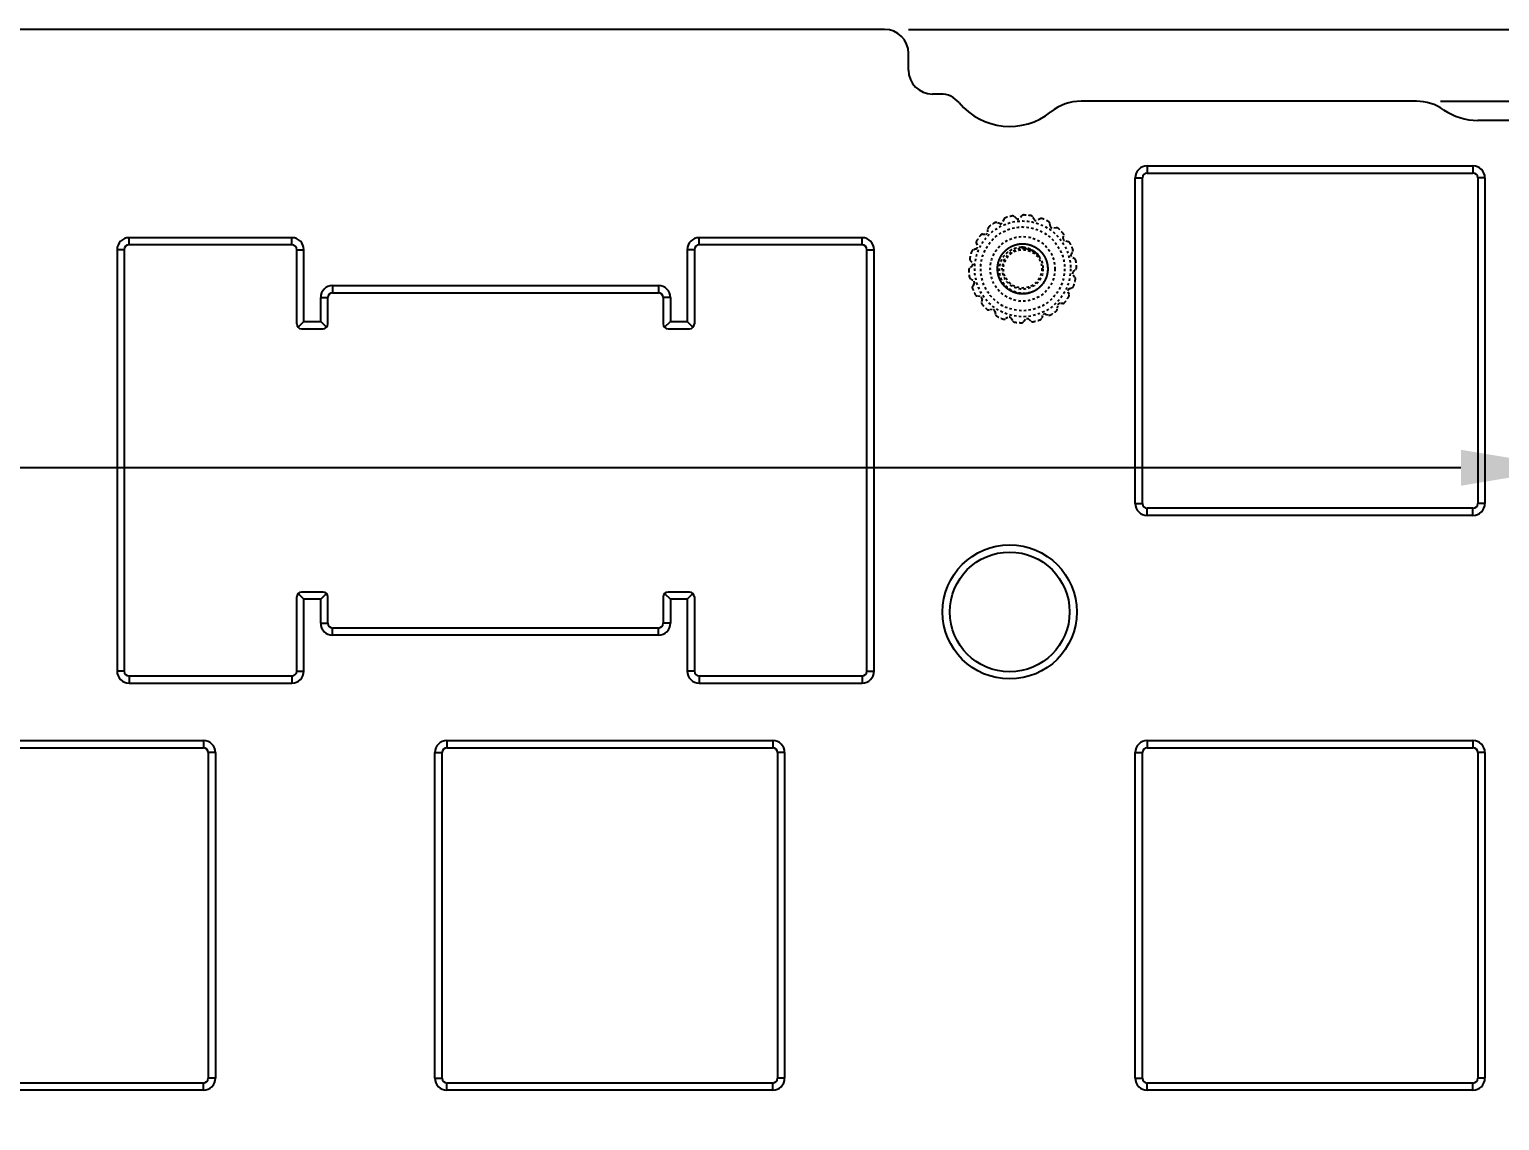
# Model space of a CAD drawing. Header units: inches. Extents: x 1466 to 2556, y -36 to 323.
# Drawn here: x 1826.7 to 1888.1, y 201.4 to 246.9 of the extents above; entities that cross this region are included whole.
import ezdxf

# ---------------------------------------------------------------- set-up
doc = ezdxf.new("R2010")
doc.units = ezdxf.units.IN
doc.header["$LTSCALE"] = 0.909449
doc.header["$MEASUREMENT"] = 0
doc.header["$PDMODE"] = 3
doc.header["$PDSIZE"] = 0.3125
doc.linetypes.add('HIDDEN', pattern=[0.2, 0.1, -0.1])
doc.linetypes.add('PHANTOM', pattern=[0.8, 0.45, -0.05, 0.1, -0.05, 0.1, -0.05])
doc.layers.get('0').update_dxf_attribs({"linetype": 'CONTINUOUS'})
doc.layers.get('Defpoints').update_dxf_attribs({"linetype": 'CONTINUOUS'})
doc.layers.add('DEFAULT_2', color=8, linetype='HIDDEN')
doc.layers.add('DEFAULT_3', color=7, linetype='PHANTOM')
doc.styles.get("Standard").update_dxf_attribs({"font": 'txt', "width": 0.8})
doc.dimstyles.get("Standard").update_dxf_attribs({"dimtxt": 6, "dimasz": 4.5, "dimexe": 1, "dimexo": 1, "dimgap": 0.09, "dimtad": 0, "dimzin": 1, "dimdsep": 46, "dimtxsty": 'STANDARD', "dimcen": 0.09, "dimclrd": 5, "dimclre": 5, "dimclrt": 1, "dimadec": 0, "dimazin": 0, "dimtp": 0.01, "dimtm": 0.01, "dimtfac": 1, "dimtofl": 0, "dimtmove": 0, "dimatfit": 3, "dimfxl": 1, "dimtolj": 1, "dimtzin": 4, "dimarcsym": 0})

# ---------------------------------------------------------------- blocks, each defined once
blk = doc.blocks.new('*D39')
at = {"layer": 'DEFAULT_3', "color": 3, "linetype": 'ByBlock', "lineweight": -2}
for p, q in [((1578.396, 224.462), (1578.396, 229.641)), ((1890.992, 224.462), (1890.992, 229.641)), ((1578.396, 228.641), (1573.896, 228.641)), ((1886.492, 228.641), (1582.896, 228.641))]:
    blk.add_line(p, q, dxfattribs=at)
at = {"layer": 'DEFAULT_3', "color": 3, "linetype": 'ByBlock'}
for points in [[(1582.896, 229.391), (1582.896, 227.891), (1578.396, 228.641)], [(1886.492, 229.391), (1886.492, 227.891), (1890.992, 228.641)]]:
    blk.add_solid(points, dxfattribs=at)
at = {"layer": 'Defpoints', "color": 0, "linetype": 'ByBlock'}
for p in [(1578.396, 228.641), (1578.396, 223.462), (1890.992, 223.462)]:
    blk.add_point(p, dxfattribs=at)
at = {"layer": 'DEFAULT_3', "color": 3, "linetype": 'ByBlock', "insert": (1554.206, 228.641), "char_height": 6, "attachment_point": 5}
blk.add_mtext('\\A1;312.60%%P0.10', dxfattribs=at)
blk = doc.blocks.new('*D37')
at = {"layer": 'DEFAULT_3', "color": 3, "linetype": 'ByBlock', "lineweight": -2}
for p, q in [((1885.63, 243.947), (1914.731, 243.947)), ((1913.731, 239.447), (1913.731, 208.459)), ((1913.731, 142.477), (1913.731, 173.079)), ((1889.992, 137.977), (1914.731, 137.977))]:
    blk.add_line(p, q, dxfattribs=at)
at = {"layer": 'DEFAULT_3', "color": 3, "linetype": 'ByBlock'}
for points in [[(1912.981, 239.447), (1914.481, 239.447), (1913.731, 243.947)], [(1912.981, 142.477), (1914.481, 142.477), (1913.731, 137.977)]]:
    blk.add_solid(points, dxfattribs=at)
at = {"layer": 'Defpoints', "color": 0, "linetype": 'ByBlock'}
for p in [(1884.63, 243.947), (1888.992, 137.977), (1913.731, 137.977)]:
    blk.add_point(p, dxfattribs=at)
at = {"layer": 'DEFAULT_3', "color": 3, "linetype": 'ByBlock', "insert": (1913.731, 190.769), "char_height": 6, "attachment_point": 5, "rotation": 90}
blk.add_mtext('\\A1;105.97%%P0.1', dxfattribs=at)
blk = doc.blocks.new('*D43')
at = {"layer": 'DEFAULT_3', "color": 3, "linetype": 'ByBlock', "lineweight": -2}
for p, q in [((1863.427, 246.947), (1937.19, 246.947)), ((1936.19, 242.447), (1936.19, 207.469)), ((1936.19, 138.447), (1936.19, 174.489)), ((1872.427, 133.947), (1937.19, 133.947))]:
    blk.add_line(p, q, dxfattribs=at)
at = {"layer": 'DEFAULT_3', "color": 3, "linetype": 'ByBlock'}
for points in [[(1935.44, 242.447), (1936.94, 242.447), (1936.19, 246.947)], [(1935.44, 138.447), (1936.94, 138.447), (1936.19, 133.947)]]:
    blk.add_solid(points, dxfattribs=at)
at = {"layer": 'Defpoints', "color": 0, "linetype": 'ByBlock'}
for p in [(1862.427, 246.947), (1936.19, 246.947), (1871.427, 133.947)]:
    blk.add_point(p, dxfattribs=at)
at = {"layer": 'DEFAULT_3', "color": 3, "linetype": 'ByBlock', "insert": (1936.19, 190.979), "char_height": 6, "attachment_point": 5, "rotation": 90}
blk.add_mtext('\\A1;113.00%%P0.1', dxfattribs=at)

msp = doc.modelspace()

# ---------------------------------------------------------------- linework, layer by layer
at = {"color": 7, "linetype": 'Continuous'}
for p, q in [((1862.427, 246.947), (1800.427, 246.947)), ((1863.427, 245.247), (1863.427, 245.947)), ((1864.769, 244.247), (1864.427, 244.247)), ((1884.63, 243.947), (1870.63, 243.947)), ((1888.992, 243.147), (1887.191, 243.147)), ((1873.392, 241.247), (1886.992, 241.247)), ((1873.392, 241.247), (1873.392, 240.947)), ((1886.992, 241.247), (1886.992, 240.947)), ((1872.892, 240.747), (1873.192, 240.747)), ((1872.892, 227.147), (1872.892, 240.747)), ((1873.192, 227.147), (1873.192, 240.747)), ((1873.392, 240.947), (1886.992, 240.947)), ((1887.492, 240.747), (1887.192, 240.747)), ((1887.192, 240.747), (1887.192, 227.147)), ((1887.492, 240.747), (1887.492, 227.147)), ((1837.687, 238.247), (1830.887, 238.247)), ((1830.887, 237.947), (1830.887, 238.247)), ((1837.687, 237.947), (1837.687, 238.247)), ((1861.487, 238.247), (1854.687, 238.247)), ((1854.687, 237.947), (1854.687, 238.247)), ((1861.487, 237.947), (1861.487, 238.247)), ((1830.687, 237.747), (1830.387, 237.747)), ((1830.387, 237.747), (1830.387, 220.147)), ((1830.687, 237.747), (1830.687, 220.147)), ((1837.687, 237.947), (1830.887, 237.947)), ((1837.887, 237.747), (1838.187, 237.747)), ((1837.887, 234.647), (1837.887, 237.747)), ((1838.187, 234.747), (1838.187, 237.747)), ((1854.487, 237.747), (1854.187, 237.747)), ((1854.187, 237.747), (1854.187, 234.747)), ((1854.487, 237.747), (1854.487, 234.647)), ((1861.487, 237.947), (1854.687, 237.947)), ((1861.687, 237.747), (1861.987, 237.747)), ((1861.687, 220.147), (1861.687, 237.747)), ((1861.987, 220.147), (1861.987, 237.747)), ((1838.887, 235.747), (1839.187, 235.747)), ((1838.887, 234.747), (1838.887, 235.747)), ((1839.187, 234.647), (1839.187, 235.747)), ((1839.387, 236.247), (1852.987, 236.247)), ((1839.387, 236.247), (1839.387, 235.947)), ((1839.387, 235.947), (1852.987, 235.947)), ((1852.987, 236.247), (1852.987, 235.947)), ((1853.487, 235.747), (1853.187, 235.747)), ((1853.187, 235.747), (1853.187, 234.647)), ((1853.487, 235.747), (1853.487, 234.747)), ((1837.946, 234.505), (1838.187, 234.747)), ((1838.187, 234.747), (1838.887, 234.747)), ((1839.129, 234.505), (1838.887, 234.747)), ((1853.246, 234.505), (1853.487, 234.747)), ((1853.487, 234.747), (1854.187, 234.747)), ((1854.429, 234.505), (1854.187, 234.747)), ((1838.087, 234.447), (1838.987, 234.447)), ((1853.387, 234.447), (1854.287, 234.447)), ((1872.892, 227.147), (1873.192, 227.147)), ((1887.492, 227.147), (1887.192, 227.147)), ((1886.992, 226.947), (1873.392, 226.947)), ((1873.392, 226.647), (1873.392, 226.947)), ((1886.992, 226.647), (1873.392, 226.647)), ((1886.992, 226.647), (1886.992, 226.947)), ((1838.987, 223.447), (1838.087, 223.447)), ((1854.287, 223.447), (1853.387, 223.447)), ((1837.887, 220.147), (1837.887, 223.247)), ((1837.946, 223.388), (1838.187, 223.147)), ((1838.887, 223.147), (1838.187, 223.147)), ((1838.187, 220.147), (1838.187, 223.147)), ((1839.129, 223.388), (1838.887, 223.147)), ((1838.887, 222.147), (1838.887, 223.147)), ((1839.187, 222.147), (1839.187, 223.247)), ((1853.187, 223.247), (1853.187, 222.147)), ((1853.246, 223.388), (1853.487, 223.147)), ((1854.187, 223.147), (1853.487, 223.147)), ((1853.487, 223.147), (1853.487, 222.147)), ((1854.429, 223.388), (1854.187, 223.147)), ((1854.187, 223.147), (1854.187, 220.147)), ((1854.487, 223.247), (1854.487, 220.147)), ((1838.887, 222.147), (1839.187, 222.147)), ((1852.987, 221.947), (1839.387, 221.947)), ((1839.387, 221.647), (1839.387, 221.947)), ((1852.987, 221.647), (1839.387, 221.647)), ((1852.987, 221.647), (1852.987, 221.947)), ((1853.487, 222.147), (1853.187, 222.147)), ((1830.687, 220.147), (1830.387, 220.147)), ((1830.887, 219.947), (1837.687, 219.947)), ((1830.887, 219.947), (1830.887, 219.647)), ((1837.687, 219.947), (1837.687, 219.647)), ((1837.887, 220.147), (1838.187, 220.147)), ((1854.487, 220.147), (1854.187, 220.147)), ((1854.687, 219.947), (1861.487, 219.947)), ((1854.687, 219.947), (1854.687, 219.647)), ((1861.487, 219.947), (1861.487, 219.647)), ((1861.687, 220.147), (1861.987, 220.147)), ((1830.887, 219.647), (1837.687, 219.647)), ((1854.687, 219.647), (1861.487, 219.647)), ((1820.392, 217.247), (1833.992, 217.247)), ((1820.392, 216.947), (1833.992, 216.947)), ((1833.992, 217.247), (1833.992, 216.947)), ((1834.492, 216.747), (1834.192, 216.747)), ((1834.192, 216.747), (1834.192, 203.147)), ((1834.492, 216.747), (1834.492, 203.147)), ((1843.657, 216.747), (1843.957, 216.747)), ((1843.657, 203.147), (1843.657, 216.747)), ((1843.957, 203.147), (1843.957, 216.747)), ((1844.157, 217.247), (1857.757, 217.247)), ((1844.157, 217.247), (1844.157, 216.947)), ((1844.157, 216.947), (1857.757, 216.947)), ((1857.757, 217.247), (1857.757, 216.947)), ((1858.257, 216.747), (1857.957, 216.747)), ((1857.957, 216.747), (1857.957, 203.147)), ((1858.257, 216.747), (1858.257, 203.147)), ((1872.892, 216.747), (1873.192, 216.747)), ((1872.892, 203.147), (1872.892, 216.747)), ((1873.192, 203.147), (1873.192, 216.747)), ((1873.392, 217.247), (1886.992, 217.247)), ((1873.392, 217.247), (1873.392, 216.947)), ((1873.392, 216.947), (1886.992, 216.947)), ((1886.992, 217.247), (1886.992, 216.947)), ((1887.492, 216.747), (1887.192, 216.747)), ((1887.192, 216.747), (1887.192, 203.147)), ((1887.492, 216.747), (1887.492, 203.147)), ((1833.992, 202.947), (1820.392, 202.947)), ((1833.992, 202.647), (1820.392, 202.647)), ((1833.992, 202.647), (1833.992, 202.947)), ((1834.492, 203.147), (1834.192, 203.147)), ((1843.657, 203.147), (1843.957, 203.147)), ((1857.757, 202.947), (1844.157, 202.947)), ((1844.157, 202.647), (1844.157, 202.947)), ((1857.757, 202.647), (1844.157, 202.647)), ((1857.757, 202.647), (1857.757, 202.947)), ((1858.257, 203.147), (1857.957, 203.147)), ((1872.892, 203.147), (1873.192, 203.147)), ((1886.992, 202.947), (1873.392, 202.947)), ((1873.392, 202.647), (1873.392, 202.947)), ((1886.992, 202.647), (1873.392, 202.647)), ((1886.992, 202.647), (1886.992, 202.947)), ((1887.492, 203.147), (1887.192, 203.147))]:
    msp.add_line(p, q, dxfattribs=at)
for radius in [2.8, 2.5]:
    msp.add_circle((1867.651, 222.619), radius, dxfattribs=at)
for centre, radius, start, end in [((1862.427, 245.947), 1, 0, 90), ((1864.427, 245.247), 1, 180, 270), ((1864.769, 243.247), 1, 39.79182, 90), ((1867.651, 245.647), 2.75, 219.79182, 308.8357), ((1870.63, 241.947), 2, 90, 128.8357), ((1884.63, 241.947), 2, 55.30787, 90), ((1887.191, 245.647), 2.5, 235.30787, 270), ((1873.392, 240.747), 0.5, 90, 180), ((1886.992, 240.747), 0.5, 0, 90), ((1873.392, 240.747), 0.2, 90, 180), ((1886.992, 240.747), 0.2, 0, 90), ((1830.887, 237.747), 0.5, 90, 180), ((1837.687, 237.747), 0.5, 0, 90), ((1854.687, 237.747), 0.5, 90, 180), ((1861.487, 237.747), 0.5, 0, 90), ((1830.887, 237.747), 0.2, 90, 180), ((1837.687, 237.747), 0.2, 0, 90), ((1854.687, 237.747), 0.2, 90, 180), ((1861.487, 237.747), 0.2, 0, 90), ((1839.387, 235.747), 0.5, 90, 180), ((1839.387, 235.747), 0.2, 90, 180), ((1852.987, 235.747), 0.5, 0, 90), ((1852.987, 235.747), 0.2, 0, 90), ((1838.087, 234.647), 0.2, 180, 270), ((1838.987, 234.647), 0.2, 270, 0), ((1853.387, 234.647), 0.2, 180, 270), ((1854.287, 234.647), 0.2, 270, 0), ((1873.392, 227.147), 0.5, 180, 270), ((1873.392, 227.147), 0.2, 180, 270), ((1886.992, 227.147), 0.5, 270, 0), ((1886.992, 227.147), 0.2, 270, 0), ((1838.087, 223.247), 0.2, 90, 180), ((1838.987, 223.247), 0.2, 0, 90), ((1853.387, 223.247), 0.2, 90, 180), ((1854.287, 223.247), 0.2, 0, 90), ((1839.387, 222.147), 0.5, 180, 270), ((1839.387, 222.147), 0.2, 180, 270), ((1852.987, 222.147), 0.5, 270, 0), ((1852.987, 222.147), 0.2, 270, 0), ((1830.887, 220.147), 0.5, 180, 270), ((1830.887, 220.147), 0.2, 180, 270), ((1837.687, 220.147), 0.5, 270, 0), ((1837.687, 220.147), 0.2, 270, 0), ((1854.687, 220.147), 0.5, 180, 270), ((1854.687, 220.147), 0.2, 180, 270), ((1861.487, 220.147), 0.5, 270, 0), ((1861.487, 220.147), 0.2, 270, 0), ((1833.992, 216.747), 0.5, 0, 90), ((1833.992, 216.747), 0.2, 0, 90), ((1844.157, 216.747), 0.5, 90, 180), ((1844.157, 216.747), 0.2, 90, 180), ((1857.757, 216.747), 0.5, 0, 90), ((1857.757, 216.747), 0.2, 0, 90), ((1873.392, 216.747), 0.5, 90, 180), ((1873.392, 216.747), 0.2, 90, 180), ((1886.992, 216.747), 0.5, 0, 90), ((1886.992, 216.747), 0.2, 0, 90), ((1833.992, 203.147), 0.5, 270, 0), ((1833.992, 203.147), 0.2, 270, 0), ((1844.157, 203.147), 0.5, 180, 270), ((1844.157, 203.147), 0.2, 180, 270), ((1857.757, 203.147), 0.5, 270, 360), ((1857.757, 203.147), 0.2, 270, 0), ((1873.392, 203.147), 0.5, 180, 270), ((1873.392, 203.147), 0.2, 180, 270), ((1886.992, 203.147), 0.5, 270, 0), ((1886.992, 203.147), 0.2, 270, 0)]:
    msp.add_arc(centre, radius, start, end, dxfattribs=at)
at = {"layer": 'DEFAULT_2', "color": 8, "linetype": 'HIDDEN'}
for p, q in [((1867.234, 238.837), (1867.104, 238.883)), ((1867.406, 239.018), (1867.36, 238.896)), ((1867.938, 239.051), (1867.832, 239.138)), ((1868.162, 239.162), (1868.077, 239.063)), ((1868.673, 239.011), (1868.603, 239.129)), ((1868.921, 239.038), (1868.808, 238.975)), ((1869.35, 238.722), (1869.324, 238.857)), ((1866.515, 238.394), (1866.645, 238.395)), ((1866.744, 238.494), (1866.745, 238.624)), ((1869.593, 238.663), (1869.464, 238.642)), ((1869.887, 238.219), (1869.909, 238.355)), ((1866.243, 237.779), (1866.114, 237.73)), ((1866.259, 238.028), (1866.302, 237.905)), ((1868.192, 237.797), (1868.192, 237.994)), ((1870.095, 238.08), (1869.967, 238.105)), ((1870.22, 237.563), (1870.287, 237.682)), ((1866.076, 237.062), (1865.972, 236.972)), ((1866.006, 237.302), (1866.088, 237.201)), ((1870.368, 237.361), (1870.256, 237.428)), ((1870.308, 236.832), (1870.413, 236.921)), ((1866.128, 236.466), (1866.016, 236.532)), ((1866.164, 236.331), (1866.097, 236.211)), ((1870.296, 236.693), (1870.378, 236.592)), ((1866.417, 235.789), (1866.289, 235.813)), ((1870.082, 235.988), (1870.125, 235.866)), ((1870.141, 236.115), (1870.27, 236.164)), ((1866.497, 235.675), (1866.475, 235.539)), ((1866.92, 235.252), (1866.792, 235.231)), ((1867.034, 235.172), (1867.06, 235.037)), ((1869.641, 235.4), (1869.639, 235.27)), ((1869.869, 235.5), (1869.739, 235.498)), ((1867.576, 234.919), (1867.463, 234.855)), ((1867.711, 234.883), (1867.782, 234.764)), ((1868.307, 234.831), (1868.223, 234.732)), ((1868.446, 234.843), (1868.553, 234.756)), ((1869.024, 234.998), (1868.978, 234.876)), ((1869.151, 235.057), (1869.28, 235.011))]:
    msp.add_line(p, q, dxfattribs=at)
for radius in [2, 1.75, 1.35, 0.85, 0.8]:
    msp.add_circle((1868.192, 236.947), radius, dxfattribs=at)
for centre, radius, start, end in [((1868.192, 236.947), 2.25, 121.21228, 128.78772), ((1867.078, 238.786), 0.1, 70.68927, 121.21228), ((1867.267, 238.931), 0.1, 250.68927, 339.31073), ((1867.5, 238.982), 0.1, 108.78772, 159.31073), ((1868.192, 236.947), 2.25, 101.21228, 108.78772), ((1867.774, 239.056), 0.1, 50.68927, 101.21228), ((1868.001, 239.128), 0.1, 230.68927, 319.31073), ((1868.238, 239.096), 0.1, 88.78772, 139.31073), ((1868.192, 236.947), 2.25, 81.21228, 88.78772), ((1868.521, 239.072), 0.1, 30.68927, 81.21228), ((1868.759, 239.062), 0.1, 210.68927, 299.31073), ((1868.97, 238.951), 0.1, 68.78772, 119.31073), ((1868.192, 236.947), 2.25, 61.21228, 68.78772), ((1869.228, 238.831), 0.1, 10.68927, 61.21228), ((1868.192, 236.947), 2.25, 141.21228, 148.78772), ((1866.516, 238.294), 0.1, 90.68927, 141.21228), ((1866.644, 238.495), 0.1, 270.68927, 359.31073), ((1866.845, 238.623), 0.1, 128.78772, 179.31073), ((1869.448, 238.741), 0.1, 190.68927, 279.31073), ((1869.609, 238.564), 0.1, 48.78772, 99.31073), ((1868.192, 236.947), 2.25, 41.21228, 48.78772), ((1869.81, 238.363), 0.1, 350.68927, 41.21228), ((1869.986, 238.203), 0.1, 170.68927, 259.31073), ((1868.192, 236.947), 2.25, 161.21228, 168.78772), ((1866.157, 237.639), 0.1, 110.68927, 161.21228), ((1866.208, 237.872), 0.1, 290.68927, 19.31073), ((1866.353, 238.061), 0.1, 148.78772, 199.31073), ((1870.076, 237.982), 0.1, 28.78772, 79.31073), ((1868.192, 236.947), 2.25, 21.21228, 28.78772), ((1870.307, 237.514), 0.1, 150.68927, 239.31073), ((1870.196, 237.725), 0.1, 330.68927, 21.21228), ((1866.043, 236.901), 0.1, 130.68927, 181.21228), ((1866.083, 237.365), 0.1, 168.78772, 219.31073), ((1866.011, 237.138), 0.1, 310.68927, 39.31073), ((1870.317, 237.275), 0.1, 8.78772, 59.31073), ((1870.342, 236.992), 0.1, 310.68927, 1.21228), ((1868.192, 236.947), 2.25, 1.21228, 8.78772), ((1868.192, 236.947), 2.25, 181.21228, 188.78772), ((1866.067, 236.618), 0.1, 188.78772, 239.31073), ((1866.077, 236.38), 0.1, 330.68927, 59.31073), ((1870.374, 236.756), 0.1, 130.68927, 219.31073), ((1868.192, 236.947), 2.25, 341.21228, 348.78772), ((1870.301, 236.529), 0.1, 348.78772, 39.31073), ((1866.188, 236.169), 0.1, 150.68927, 201.21228), ((1868.192, 236.947), 2.25, 201.21228, 208.78772), ((1866.308, 235.911), 0.1, 208.78772, 259.31073), ((1866.398, 235.691), 0.1, 350.68927, 79.31073), ((1868.192, 236.947), 2.25, 321.21228, 328.78772), ((1870.177, 236.021), 0.1, 110.68927, 199.31073), ((1870.031, 235.833), 0.1, 328.78772, 19.31073), ((1870.228, 236.254), 0.1, 290.68927, 341.21228), ((1866.575, 235.53), 0.1, 170.68927, 221.21228), ((1868.192, 236.947), 2.25, 221.21228, 228.78772), ((1866.776, 235.329), 0.1, 228.78772, 279.31073), ((1866.936, 235.153), 0.1, 10.68927, 99.31073), ((1868.192, 236.947), 2.25, 301.21228, 308.78772), ((1869.539, 235.271), 0.1, 308.78772, 359.31073), ((1869.741, 235.398), 0.1, 90.68927, 179.31073), ((1869.868, 235.6), 0.1, 270.68927, 321.21228), ((1867.157, 235.063), 0.1, 190.68927, 241.21228), ((1868.192, 236.947), 2.25, 241.21228, 248.78772), ((1867.414, 234.942), 0.1, 248.78772, 299.31073), ((1867.625, 234.832), 0.1, 30.68927, 119.31073), ((1867.864, 234.822), 0.1, 210.68927, 261.21228), ((1868.192, 236.947), 2.25, 261.21228, 268.78772), ((1868.147, 234.797), 0.1, 268.78772, 319.31073), ((1868.383, 234.765), 0.1, 50.68927, 139.31073), ((1868.61, 234.838), 0.1, 230.68927, 281.21228), ((1868.192, 236.947), 2.25, 281.21228, 288.78772), ((1868.885, 234.911), 0.1, 288.78772, 339.31073), ((1869.118, 234.962), 0.1, 70.68927, 159.31073), ((1869.306, 235.108), 0.1, 250.68927, 301.21228)]:
    msp.add_arc(centre, radius, start, end, dxfattribs=at)
for points, knots in [([(1868.192, 237.994), (1868.288, 237.994), (1868.481, 237.968), (1868.747, 237.85), (1868.973, 237.666), (1869.138, 237.426), (1869.234, 237.15), (1869.249, 236.859), (1869.186, 236.575), (1869.047, 236.319), (1868.844, 236.109), (1868.591, 235.964), (1868.356, 235.904), (1868.163, 235.896), (1867.972, 235.915), (1867.786, 235.973), (1867.618, 236.067), (1867.502, 236.154), (1867.4, 236.257), (1867.313, 236.372), (1867.242, 236.498), (1867.189, 236.633), (1867.156, 236.774), (1867.142, 236.917), (1867.147, 237.062), (1867.173, 237.204), (1867.219, 237.342), (1867.282, 237.472), (1867.363, 237.592), (1867.459, 237.7), (1867.57, 237.793), (1867.692, 237.871), (1867.823, 237.931), (1868.008, 237.986), (1868.202, 238.002), (1868.393, 237.978), (1868.579, 237.929), (1868.753, 237.84), (1868.904, 237.72), (1869.036, 237.581), (1869.163, 237.373), (1869.243, 237.093), (1869.243, 236.802), (1869.139, 236.43), (1868.821, 236.041), (1868.346, 235.879), (1867.961, 235.912), (1867.688, 236.013), (1867.453, 236.186), (1867.303, 236.378), (1867.219, 236.551), (1867.159, 236.734), (1867.137, 236.927), (1867.155, 237.119), (1867.2, 237.306), (1867.283, 237.483), (1867.399, 237.636), (1867.501, 237.739), (1867.617, 237.826), (1867.743, 237.897), (1867.878, 237.95), (1868.018, 237.983), (1868.162, 237.997), (1868.307, 237.991), (1868.449, 237.966), (1868.587, 237.921), (1868.717, 237.857), (1868.837, 237.777), (1868.945, 237.68), (1869.038, 237.57), (1869.116, 237.448), (1869.176, 237.316), (1869.218, 237.178), (1869.247, 236.987), (1869.233, 236.745), (1869.139, 236.469), (1868.973, 236.229), (1868.749, 236.043), (1868.482, 235.927), (1868.193, 235.886), (1867.905, 235.926), (1867.637, 236.042), (1867.413, 236.228), (1867.246, 236.467), (1867.152, 236.742), (1867.135, 237.033), (1867.177, 237.223), (1867.211, 237.313)], [0, 0, 0, 0, 0.015621, 0.031242, 0.046862, 0.062483, 0.078103, 0.093723, 0.109344, 0.124965, 0.140586, 0.156207, 0.171827, 0.179656, 0.187485, 0.203106, 0.210935, 0.218764, 0.226593, 0.234422, 0.242251, 0.25008, 0.257908, 0.265738, 0.273566, 0.281395, 0.289224, 0.297053, 0.304882, 0.312711, 0.32054, 0.328369, 0.336198, 0.344027, 0.359649, 0.367478, 0.375306, 0.390927, 0.398756, 0.406585, 0.422206, 0.437826, 0.453447, 0.469068, 0.500019, 0.530969, 0.54659, 0.562211, 0.577831, 0.593452, 0.60128, 0.609109, 0.62473, 0.632559, 0.640388, 0.65601, 0.663839, 0.671669, 0.679498, 0.687327, 0.695156, 0.702984, 0.710814, 0.718643, 0.726472, 0.7343, 0.742129, 0.749958, 0.757787, 0.765615, 0.773444, 0.781273, 0.789102, 0.796931, 0.812552, 0.828172, 0.843793, 0.859414, 0.875036, 0.890657, 0.906277, 0.921898, 0.937518, 0.953138, 0.968758, 0.984379, 1, 1, 1, 1]), ([(1867.506, 236.155), (1867.434, 236.218), (1867.305, 236.364), (1867.202, 236.584), (1867.156, 236.771), (1867.137, 236.963), (1867.163, 237.205), (1867.272, 237.475), (1867.451, 237.705), (1867.685, 237.879), (1867.958, 237.981), (1868.248, 238.007), (1868.534, 237.951), (1868.794, 237.82), (1869.009, 237.623), (1869.137, 237.417), (1869.203, 237.236), (1869.232, 237.094), (1869.243, 236.95), (1869.234, 236.805), (1869.204, 236.664), (1869.139, 236.482), (1869.038, 236.316), (1868.906, 236.176), (1868.793, 236.085), (1868.669, 236.011), (1868.536, 235.954), (1868.397, 235.916), (1868.253, 235.898), (1868.108, 235.9), (1867.965, 235.921), (1867.826, 235.961), (1867.651, 236.041), (1867.494, 236.156), (1867.365, 236.299), (1867.257, 236.458), (1867.183, 236.639), (1867.148, 236.828), (1867.139, 237.021), (1867.179, 237.26), (1867.282, 237.481), (1867.398, 237.634), (1867.533, 237.771), (1867.736, 237.905), (1868.014, 237.992), (1868.306, 238.002), (1868.588, 237.93), (1868.841, 237.786), (1869.011, 237.612), (1869.115, 237.45), (1869.195, 237.275), (1869.249, 237.038), (1869.237, 236.795), (1869.187, 236.609), (1869.113, 236.431), (1869.002, 236.271), (1868.863, 236.138), (1868.706, 236.026), (1868.528, 235.946), (1868.34, 235.906), (1868.196, 235.896), (1868.051, 235.906), (1867.91, 235.935), (1867.773, 235.983), (1867.645, 236.05), (1867.527, 236.134), (1867.422, 236.233), (1867.33, 236.345), (1867.232, 236.51), (1867.168, 236.694), (1867.143, 236.885), (1867.144, 237.03), (1867.166, 237.173), (1867.207, 237.312), (1867.266, 237.444), (1867.369, 237.607), (1867.504, 237.747), (1867.664, 237.855), (1867.836, 237.94), (1868.072, 238), (1868.363, 237.994), (1868.641, 237.907), (1868.886, 237.75), (1869.078, 237.53), (1869.204, 237.267), (1869.252, 236.98), (1869.227, 236.738), (1869.167, 236.555), (1869.083, 236.382), (1868.935, 236.189), (1868.778, 236.073), (1868.694, 236.027)], [0, 0, 0, 0, 0.01561, 0.031221, 0.039045, 0.046868, 0.062479, 0.078089, 0.093699, 0.10931, 0.12492, 0.140531, 0.156141, 0.171752, 0.187361, 0.202972, 0.210796, 0.21862, 0.226444, 0.234268, 0.242091, 0.249915, 0.265526, 0.27335, 0.281173, 0.288997, 0.296821, 0.304645, 0.312468, 0.320292, 0.328116, 0.33594, 0.343764, 0.359376, 0.367199, 0.375023, 0.390634, 0.398458, 0.406281, 0.421892, 0.437502, 0.445326, 0.45315, 0.46876, 0.48437, 0.499981, 0.515591, 0.531202, 0.546813, 0.554636, 0.56246, 0.57807, 0.593681, 0.601504, 0.609328, 0.624939, 0.632763, 0.640587, 0.656198, 0.664022, 0.671846, 0.67967, 0.687494, 0.695317, 0.703141, 0.710965, 0.718789, 0.726612, 0.734436, 0.750047, 0.757871, 0.765695, 0.773518, 0.781342, 0.789166, 0.79699, 0.812601, 0.820425, 0.828248, 0.843859, 0.859469, 0.87508, 0.89069, 0.9063, 0.921911, 0.937521, 0.953131, 0.960955, 0.968779, 0.98439, 1, 1, 1, 1]), ([(1867.211, 237.313), (1867.244, 237.403), (1867.336, 237.574), (1867.54, 237.783), (1867.792, 237.93), (1868.074, 238.001), (1868.365, 237.994), (1868.643, 237.906), (1868.888, 237.748), (1869.079, 237.528), (1869.205, 237.265), (1869.252, 236.978), (1869.226, 236.736), (1869.166, 236.553), (1869.082, 236.38), (1868.963, 236.226), (1868.816, 236.101), (1868.694, 236.024), (1868.562, 235.963), (1868.424, 235.922), (1868.281, 235.9), (1868.136, 235.898), (1867.992, 235.915), (1867.853, 235.952), (1867.719, 236.008), (1867.595, 236.082), (1867.482, 236.173), (1867.382, 236.277), (1867.298, 236.395), (1867.231, 236.523), (1867.182, 236.659), (1867.152, 236.801), (1867.141, 236.945), (1867.154, 237.137), (1867.207, 237.325), (1867.296, 237.496), (1867.408, 237.653), (1867.551, 237.785), (1867.716, 237.884), (1867.893, 237.959), (1868.132, 238.006), (1868.422, 237.983), (1868.695, 237.88), (1869.007, 237.653), (1869.261, 237.22), (1869.246, 236.717), (1869.081, 236.369), (1868.891, 236.148), (1868.647, 235.989), (1868.415, 235.915), (1868.223, 235.896), (1868.031, 235.904), (1867.842, 235.951), (1867.669, 236.036), (1867.509, 236.143), (1867.372, 236.282), (1867.269, 236.445), (1867.209, 236.576), (1867.167, 236.715), (1867.145, 236.858), (1867.143, 237.003), (1867.16, 237.146), (1867.198, 237.286), (1867.254, 237.419), (1867.327, 237.544), (1867.417, 237.657), (1867.523, 237.756), (1867.64, 237.841), (1867.768, 237.908), (1867.904, 237.957), (1868.046, 237.987), (1868.19, 237.997), (1868.334, 237.988), (1868.523, 237.949), (1868.746, 237.852), (1868.971, 237.667), (1869.137, 237.428), (1869.233, 237.153), (1869.249, 236.862), (1869.187, 236.577), (1869.048, 236.321), (1868.846, 236.111), (1868.594, 235.965), (1868.311, 235.892), (1868.02, 235.9), (1867.742, 235.986), (1867.579, 236.092), (1867.506, 236.155)], [0, 0, 0, 0, 0.015621, 0.031242, 0.046862, 0.062483, 0.078103, 0.093724, 0.109344, 0.124965, 0.140586, 0.156207, 0.171828, 0.179656, 0.187485, 0.203106, 0.210935, 0.218764, 0.226593, 0.234422, 0.242251, 0.25008, 0.257908, 0.265738, 0.273566, 0.281395, 0.289224, 0.297053, 0.304882, 0.312711, 0.32054, 0.328369, 0.336198, 0.344027, 0.359649, 0.367478, 0.375306, 0.390928, 0.398756, 0.406585, 0.422206, 0.437826, 0.453447, 0.469068, 0.500019, 0.530969, 0.54659, 0.562211, 0.577831, 0.593452, 0.60128, 0.609109, 0.62473, 0.632559, 0.640388, 0.65601, 0.663839, 0.671669, 0.679498, 0.687327, 0.695156, 0.702985, 0.710814, 0.718643, 0.726472, 0.7343, 0.742129, 0.749958, 0.757787, 0.765615, 0.773444, 0.781273, 0.789102, 0.796931, 0.812552, 0.828172, 0.843793, 0.859414, 0.875036, 0.890657, 0.906277, 0.921898, 0.937518, 0.953138, 0.968758, 0.984379, 1, 1, 1, 1]), ([(1868.694, 236.027), (1868.612, 235.987), (1868.437, 235.927), (1868.161, 235.907), (1867.935, 235.954), (1867.766, 236.026), (1867.609, 236.12), (1867.439, 236.277), (1867.318, 236.474), (1867.256, 236.647), (1867.22, 236.826), (1867.222, 237.012), (1867.262, 237.191), (1867.312, 237.319), (1867.38, 237.439), (1867.464, 237.548), (1867.563, 237.644), (1867.675, 237.723), (1867.798, 237.786), (1867.928, 237.83), (1868.064, 237.854), (1868.201, 237.857), (1868.338, 237.839), (1868.47, 237.801), (1868.595, 237.743), (1868.747, 237.641), (1868.842, 237.539), (1868.893, 237.463)], [0, 0, 0, 0, 0.062455, 0.124897, 0.18734, 0.218634, 0.249924, 0.312354, 0.374781, 0.406067, 0.437353, 0.499767, 0.531049, 0.562332, 0.593615, 0.624897, 0.656176, 0.687452, 0.718731, 0.75001, 0.781289, 0.812567, 0.843841, 0.875113, 0.906383, 0.937653, 1, 1, 1, 1]), ([(1868.893, 237.463), (1868.854, 237.515), (1868.762, 237.608), (1868.598, 237.714), (1868.413, 237.781), (1868.283, 237.796), (1868.219, 237.796)], [0, 0, 0, 0, 0.250018, 0.500012, 0.749986, 1, 1, 1, 1])]:
    msp.add_open_spline(points, degree=3, knots=knots, dxfattribs=at)
msp.add_open_spline([(1868.836, 237.502), (1868.855, 237.49), (1868.875, 237.477), (1868.893, 237.463)], degree=3, dxfattribs=at)

# ---------------------------------------------------------------- dimensions: what is measured, and where the dimension line sits
at = {"layer": 'DEFAULT_3', "linetype": 'ByBlock'}
for base, p1, p2, picture, middle in [((1936.19, 246.947), (1871.427, 133.947), (1862.427, 246.947), '*D43', (1936.19, 190.979)), ((1913.731, 137.977), (1884.63, 243.947), (1888.992, 137.977), '*D37', (1913.731, 190.769))]:
    dim = msp.add_linear_dim(base=base, p1=p1, p2=p2, angle=90, text='<>%%P0.1', dimstyle='STANDARD', override={"dimclrd": 3, "dimclre": 3, "dimclrt": 3, "dimtfillclr": 256}, dxfattribs=at)
    dim.commit()
    dim.dimension.update_dxf_attribs({"geometry": picture, "text_midpoint": middle, "dimtype": 160})
dim = msp.add_linear_dim(base=(1578.396, 228.641), p1=(1890.992, 223.462), p2=(1578.396, 223.462), text='<>%%P0.10', dimstyle='STANDARD', override={"dimclrd": 3, "dimclre": 3, "dimclrt": 3, "dimtfillclr": 256}, dxfattribs=at)
dim.commit()
dim.dimension.update_dxf_attribs({"geometry": '*D39', "text_midpoint": (1554.206, 228.641), "dimtype": 160})

doc.saveas('drawing.dxf')
